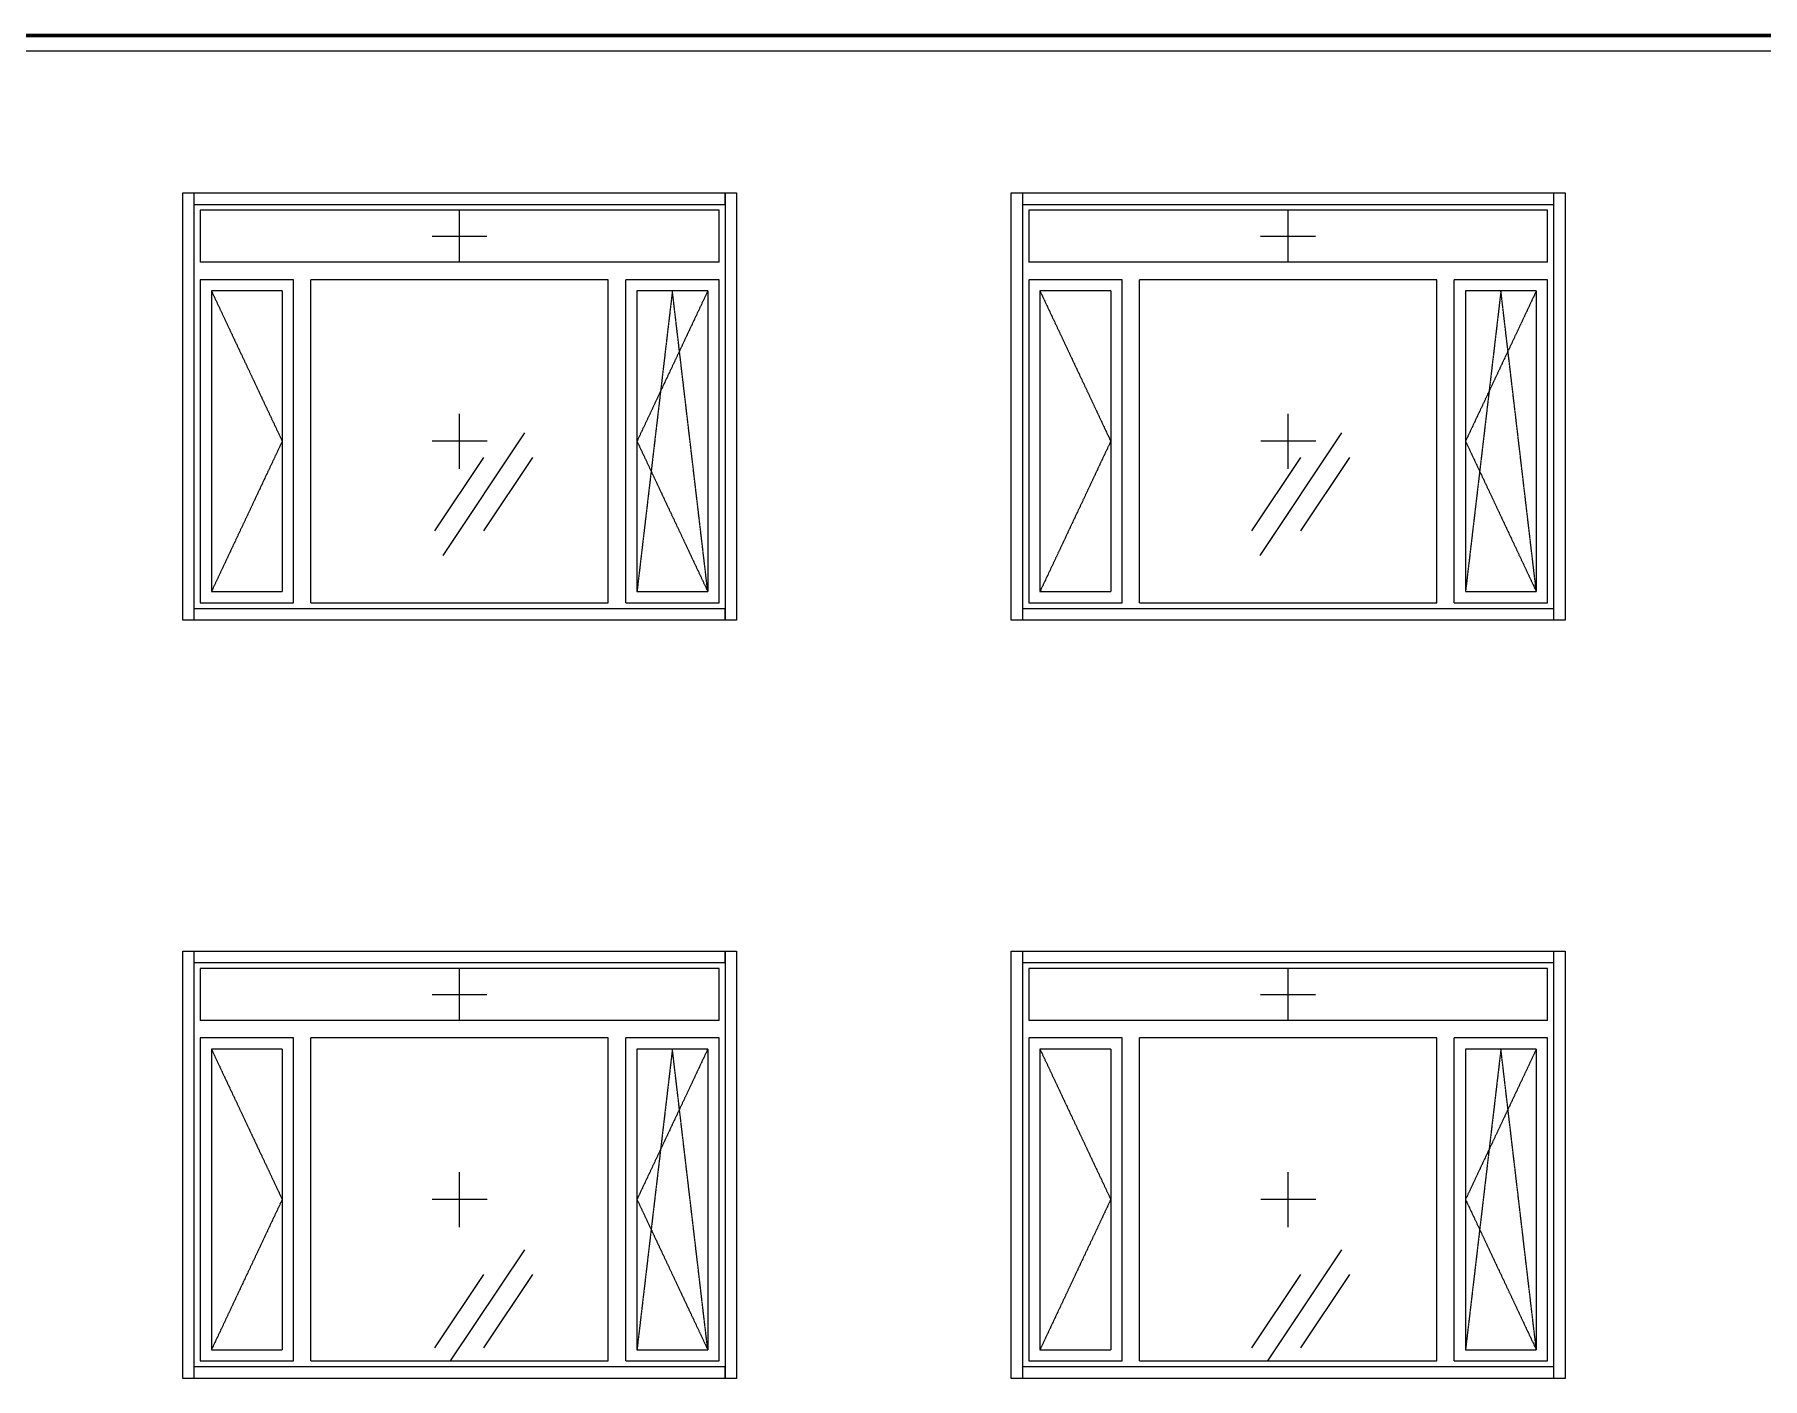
# Model space of a CAD drawing. Header units: millimetres. Extents: x -515342 to 330399, y -224905 to 507333.
# Drawn here: x 121619 to 129139, y 9578 to 15427 of the extents above; entities that cross this region are included whole.
import ezdxf

# ---------------------------------------------------------------- set-up
doc = ezdxf.new("R2010")
doc.units = ezdxf.units.MM
doc.linetypes.add('ASVP_Штриховая_ш2 п1', pattern=[3, 2, -1])
doc.layers.get('0').update_dxf_attribs({"lineweight": 0})
for name, color, linetype, lineweight in [('Витраж', 7, 'Continuous', 0), ('Обобщенные модели', 7, 'Continuous', 0), ('Окна', 7, 'Continuous', 0), ('Окна открывание', 7, 'Continuous', 0)]:
    doc.layers.add(name, color=color, linetype=linetype, lineweight=lineweight)
pattern_1 = [(236.31, (1066.07, 1244.6), (-1777.9963, -3556.002), [641.067, -5769.603]), (236.31, (1101.63, 1137.9), (-1777.9963, -3556.002), [384.64, -6026.03]), (236.31, (888.27, 1137.9), (-1777.9963, -3556.002), [384.64, -6026.03])]

# ---------------------------------------------------------------- blocks, each defined once
blk = doc.blocks.new('Окно_ПВХ_3Створки_1Фрамуга-верх - АР_Окно_ОП_1820_h_х2370_3ст2фр-в-V59-О_АР_Эскиз_Фасад 12-1 копия 1')
at = {"layer": 'Окна открывание'}
h = blk.add_hatch(dxfattribs=at)
h.set_pattern_fill('FP_1', color=256, style=0, pattern_type=2)
h.set_pattern_definition(pattern_1)
h.paths.add_polyline_path([(-55044.8, 7586), (-55042.2, 7586), (-55042.2, 8992), (-56336.2, 8992), (-56336.2, 7586), (-55494.6, 7586)])
at = {"layer": 'Окна'}
for p, q in [((-54560.2, 9294), (-56818.2, 9294)), ((-56818.2, 9294), (-56818.2, 9068)), ((-54560.2, 9068), (-54560.2, 9294)), ((-54560.2, 9068), (-56818.2, 9068)), ((-56412.2, 8992), (-56818.2, 8992)), ((-56818.2, 8992), (-56818.2, 7586)), ((-56412.2, 7586), (-56412.2, 8992)), ((-55042.2, 8992), (-56336.2, 8992)), ((-56336.2, 7586), (-56336.2, 8992)), ((-55042.2, 7586), (-55042.2, 8992)), ((-54560.2, 8992), (-54966.2, 8992)), ((-54966.2, 7586), (-54966.2, 8992)), ((-54560.2, 7586), (-54560.2, 8992)), ((-56769.2, 8943), (-56769.2, 7635)), ((-56461.2, 8943), (-56769.2, 8943)), ((-56461.2, 8943), (-56461.2, 7635)), ((-54917.2, 8943), (-54917.2, 7635)), ((-54609.2, 8943), (-54917.2, 8943)), ((-54609.2, 8943), (-54609.2, 7635)), ((-56769.2, 7635), (-56461.2, 7635)), ((-54917.2, 7635), (-54609.2, 7635)), ((-56818.2, 7586), (-56412.2, 7586)), ((-56336.2, 7586), (-55042.2, 7586)), ((-54966.2, 7586), (-54560.2, 7586))]:
    blk.add_line(p, q, dxfattribs=at)
at = {"layer": 'Окна открывание', "linetype": 'ASVP_Штриховая_ш2 п1'}
for p, q in [((-55689.2, 9068), (-55689.2, 9294)), ((-55809.2, 9181), (-55569.2, 9181)), ((-56769.2, 8943), (-56461.2, 8289)), ((-54763.2, 8943), (-54917.2, 7635)), ((-54609.2, 8943), (-54917.2, 8289)), ((-54609.2, 7635), (-54763.2, 8943)), ((-55689.2, 8169), (-55689.2, 8409)), ((-56461.2, 8289), (-56769.2, 7635)), ((-55569.2, 8289), (-55809.2, 8289)), ((-54917.2, 8289), (-54609.2, 7635))]:
    blk.add_line(p, q, dxfattribs=at)
blk = doc.blocks.new('Окно_ПВХ_3Створки_1Фрамуга-верх - АР_Окно_ОП_1820_h_х2370_3ст2фр-в-V60-О_АР_Эскиз_Фасад 12-1 копия 1')
at = {"layer": 'Окна открывание'}
h = blk.add_hatch(dxfattribs=at)
h.set_pattern_fill('FP_1', color=256, style=0, pattern_type=2)
h.set_pattern_definition(pattern_1)
h.paths.add_polyline_path([(-58648.1, 7586), (-58648.1, 8992), (-59942.1, 8992), (-59942.1, 7586), (-58867.8, 7586)])
at = {"layer": 'Окна'}
for p, q in [((-58166.1, 9294), (-60424.1, 9294)), ((-60424.1, 9294), (-60424.1, 9068)), ((-58166.1, 9068), (-58166.1, 9294)), ((-58166.1, 9068), (-60424.1, 9068)), ((-60018.1, 8992), (-60424.1, 8992)), ((-60424.1, 8992), (-60424.1, 7586)), ((-60018.1, 7586), (-60018.1, 8992)), ((-58648.1, 8992), (-59942.1, 8992)), ((-59942.1, 7586), (-59942.1, 8992)), ((-58648.1, 7586), (-58648.1, 8992)), ((-58166.1, 8992), (-58572.1, 8992)), ((-58572.1, 7586), (-58572.1, 8992)), ((-58166.1, 7586), (-58166.1, 8992)), ((-60375.1, 8943), (-60375.1, 7635)), ((-60067.1, 8943), (-60375.1, 8943)), ((-60067.1, 8943), (-60067.1, 7635)), ((-58523.1, 8943), (-58523.1, 7635)), ((-58215.1, 8943), (-58523.1, 8943)), ((-58215.1, 8943), (-58215.1, 7635)), ((-60375.1, 7635), (-60067.1, 7635)), ((-58523.1, 7635), (-58215.1, 7635)), ((-60424.1, 7586), (-60018.1, 7586)), ((-59942.1, 7586), (-58648.1, 7586)), ((-58572.1, 7586), (-58166.1, 7586))]:
    blk.add_line(p, q, dxfattribs=at)
at = {"layer": 'Окна открывание', "linetype": 'ASVP_Штриховая_ш2 п1'}
for p, q in [((-59295.1, 9068), (-59295.1, 9294)), ((-59415.1, 9181), (-59175.1, 9181)), ((-60375.1, 8943), (-60067.1, 8289)), ((-58369.1, 8943), (-58523.1, 7635)), ((-58215.1, 8943), (-58523.1, 8289)), ((-58215.1, 7635), (-58369.1, 8943)), ((-59295.1, 8169), (-59295.1, 8409)), ((-60067.1, 8289), (-60375.1, 7635)), ((-59175.1, 8289), (-59415.1, 8289)), ((-58523.1, 8289), (-58215.1, 7635))]:
    blk.add_line(p, q, dxfattribs=at)
blk = doc.blocks.new('Окно_ПВХ_3Створки_1Фрамуга-верх - АР_Окно_ОП_1820_h_х2370_3ст2фр-в-V82-О_АР_Эскиз_Фасад 12-1 копия 1')
at = {"layer": 'Окна открывание'}
h = blk.add_hatch(dxfattribs=at)
h.set_pattern_fill('FP_1', color=256, style=0, pattern_type=2)
h.set_pattern_definition(pattern_1)
h.paths.add_polyline_path([(-55044.8, 10886), (-55042.2, 10886), (-55042.2, 12292), (-56336.2, 12292), (-56336.2, 10886), (-55494.6, 10886)])
at = {"layer": 'Окна'}
for p, q in [((-54560.2, 12594), (-56818.2, 12594)), ((-56818.2, 12594), (-56818.2, 12368)), ((-54560.2, 12368), (-54560.2, 12594)), ((-54560.2, 12368), (-56818.2, 12368)), ((-56412.2, 12292), (-56818.2, 12292)), ((-56818.2, 12292), (-56818.2, 10886)), ((-56412.2, 10886), (-56412.2, 12292)), ((-55042.2, 12292), (-56336.2, 12292)), ((-56336.2, 10886), (-56336.2, 12292)), ((-55042.2, 10886), (-55042.2, 12292)), ((-54560.2, 12292), (-54966.2, 12292)), ((-54966.2, 10886), (-54966.2, 12292)), ((-54560.2, 10886), (-54560.2, 12292)), ((-56769.2, 12243), (-56769.2, 10935)), ((-56461.2, 12243), (-56769.2, 12243)), ((-56461.2, 12243), (-56461.2, 10935)), ((-54917.2, 12243), (-54917.2, 10935)), ((-54609.2, 12243), (-54917.2, 12243)), ((-54609.2, 12243), (-54609.2, 10935)), ((-56769.2, 10935), (-56461.2, 10935)), ((-54917.2, 10935), (-54609.2, 10935)), ((-56818.2, 10886), (-56412.2, 10886)), ((-56336.2, 10886), (-55042.2, 10886)), ((-54966.2, 10886), (-54560.2, 10886))]:
    blk.add_line(p, q, dxfattribs=at)
at = {"layer": 'Окна открывание', "linetype": 'ASVP_Штриховая_ш2 п1'}
for p, q in [((-55689.2, 12368), (-55689.2, 12594)), ((-55809.2, 12481), (-55569.2, 12481)), ((-56769.2, 12243), (-56461.2, 11589)), ((-54763.2, 12243), (-54917.2, 10935)), ((-54609.2, 12243), (-54917.2, 11589)), ((-54609.2, 10935), (-54763.2, 12243)), ((-55689.2, 11469), (-55689.2, 11709)), ((-56461.2, 11589), (-56769.2, 10935)), ((-55569.2, 11589), (-55809.2, 11589)), ((-54917.2, 11589), (-54609.2, 10935))]:
    blk.add_line(p, q, dxfattribs=at)
blk = doc.blocks.new('Окно_ПВХ_3Створки_1Фрамуга-верх - АР_Окно_ОП_1820_h_х2370_3ст2фр-в-V83-О_АР_Эскиз_Фасад 12-1 копия 1')
at = {"layer": 'Окна открывание'}
h = blk.add_hatch(dxfattribs=at)
h.set_pattern_fill('FP_1', color=256, style=0, pattern_type=2)
h.set_pattern_definition(pattern_1)
h.paths.add_polyline_path([(-58648.1, 10886), (-58648.1, 12292), (-59942.1, 12292), (-59942.1, 10886), (-58867.8, 10886)])
at = {"layer": 'Окна'}
for p, q in [((-58166.1, 12594), (-60424.1, 12594)), ((-60424.1, 12594), (-60424.1, 12368)), ((-58166.1, 12368), (-58166.1, 12594)), ((-58166.1, 12368), (-60424.1, 12368)), ((-60018.1, 12292), (-60424.1, 12292)), ((-60424.1, 12292), (-60424.1, 10886)), ((-60018.1, 10886), (-60018.1, 12292)), ((-58648.1, 12292), (-59942.1, 12292)), ((-59942.1, 10886), (-59942.1, 12292)), ((-58648.1, 10886), (-58648.1, 12292)), ((-58166.1, 12292), (-58572.1, 12292)), ((-58572.1, 10886), (-58572.1, 12292)), ((-58166.1, 10886), (-58166.1, 12292)), ((-60375.1, 12243), (-60375.1, 10935)), ((-60067.1, 12243), (-60375.1, 12243)), ((-60067.1, 12243), (-60067.1, 10935)), ((-58523.1, 12243), (-58523.1, 10935)), ((-58215.1, 12243), (-58523.1, 12243)), ((-58215.1, 12243), (-58215.1, 10935)), ((-60375.1, 10935), (-60067.1, 10935)), ((-58523.1, 10935), (-58215.1, 10935)), ((-60424.1, 10886), (-60018.1, 10886)), ((-59942.1, 10886), (-58648.1, 10886)), ((-58572.1, 10886), (-58166.1, 10886))]:
    blk.add_line(p, q, dxfattribs=at)
at = {"layer": 'Окна открывание', "linetype": 'ASVP_Штриховая_ш2 п1'}
for p, q in [((-59295.1, 12368), (-59295.1, 12594)), ((-59415.1, 12481), (-59175.1, 12481)), ((-60375.1, 12243), (-60067.1, 11589)), ((-58369.1, 12243), (-58523.1, 10935)), ((-58215.1, 12243), (-58523.1, 11589)), ((-58215.1, 10935), (-58369.1, 12243)), ((-59295.1, 11469), (-59295.1, 11709)), ((-60067.1, 11589), (-60375.1, 10935)), ((-59175.1, 11589), (-59415.1, 11589)), ((-58523.1, 11589), (-58215.1, 10935))]:
    blk.add_line(p, q, dxfattribs=at)
blk = doc.blocks.new('Прямоугольный импост - АР_Откос_Металлический_50х330 Белый Правый-9899494-О_АР_Эскиз_Фасад 12-1 копия 1')
at = {"layer": 'Витраж'}
for p, q in [((-47193.8, 2570), (-47193.8, 2620)), ((-47193.8, 2620), (-44883.8, 2620)), ((-47193.8, 2570), (-44883.8, 2570)), ((-44883.8, 2620), (-44883.8, 2570))]:
    blk.add_line(p, q, dxfattribs=at)
blk = doc.blocks.new('Прямоугольный импост - АР_Откос_Металлический_50х330 Белый Левый-9898762-О_АР_Эскиз_Фасад 12-1 копия 1')
at = {"layer": 'Витраж'}
for p, q in [((-47193.8, 760), (-47193.8, 810)), ((-44883.8, 810), (-47193.8, 810)), ((-44883.8, 760), (-47193.8, 760)), ((-44883.8, 810), (-44883.8, 760))]:
    blk.add_line(p, q, dxfattribs=at)
blk = doc.blocks.new('Прямоугольный импост - АР_Откос_Металлический_50х330 Белый Правый-9899492-О_АР_Эскиз_Фасад 12-1 копия 1')
at = {"layer": 'Витраж'}
for p, q in [((-8064.1, 2620), (-8014.1, 2620)), ((-8064.1, 2620), (-8064.1, 760)), ((-8014.1, 2620), (-8014.1, 760)), ((-8014.1, 760), (-8064.1, 760))]:
    blk.add_line(p, q, dxfattribs=at)
blk = doc.blocks.new('Прямоугольный импост - АР_Откос_Металлический_50х330 Белый Левый-V99-О_АР_Эскиз_Фасад 12-1 копия 1')
at = {"layer": 'Витраж'}
for p, q in [((-10024.1, 2620), (-9974.1, 2620)), ((-10024.1, 760), (-10024.1, 2620)), ((-9974.1, 760), (-9974.1, 2620)), ((-9974.1, 760), (-10024.1, 760))]:
    blk.add_line(p, q, dxfattribs=at)
blk = doc.blocks.new('ASVP_ОМ_Водосточный желоб - Желоб 125-9912294-О_АР_Эскиз_Фасад 12-1 копия 1')
at = {"layer": 'Обобщенные модели'}
for p, q in [((-195, 13350), (-101326.1, 13350)), ((-61566.4, 13287.5), (-40064.3, 13287.5))]:
    blk.add_line(p, q, dxfattribs=at)
blk = doc.blocks.new('FP_210-О_АР_Эскиз_Фасад 12-1 копия 1')
at = {"layer": 'Обобщенные модели'}
for p, q in [((-195, 13358.6), (-101326.1, 13358.6)), ((-101326.1, 13354.7), (-195, 13354.7)), ((-61100.7, 13353.1), (-61100.7, 13359)), ((-61000.7, 13353.1), (-61000.7, 13359)), ((-60900.7, 13353.1), (-60900.7, 13359)), ((-60800.7, 13353.1), (-60800.7, 13359)), ((-60700.7, 13353.1), (-60700.7, 13359)), ((-60600.7, 13353.1), (-60600.7, 13359)), ((-60500.7, 13353.1), (-60500.7, 13359)), ((-60400.7, 13353.1), (-60400.7, 13359)), ((-60300.7, 13353.1), (-60300.7, 13359)), ((-60200.7, 13353.1), (-60200.7, 13359)), ((-60100.7, 13353.1), (-60100.7, 13359)), ((-60000.7, 13353.1), (-60000.7, 13359)), ((-59900.7, 13353.1), (-59900.7, 13359)), ((-59800.7, 13353.1), (-59800.7, 13359)), ((-59700.7, 13353.1), (-59700.7, 13359)), ((-59600.7, 13353.1), (-59600.7, 13359)), ((-59500.7, 13353.1), (-59500.7, 13359)), ((-59400.7, 13353.1), (-59400.7, 13359)), ((-59300.7, 13353.1), (-59300.7, 13359)), ((-59200.7, 13353.1), (-59200.7, 13359)), ((-59100.7, 13353.1), (-59100.7, 13359)), ((-59000.7, 13353.1), (-59000.7, 13359)), ((-58900.7, 13353.1), (-58900.7, 13359)), ((-58800.7, 13353.1), (-58800.7, 13359)), ((-58700.7, 13353.1), (-58700.7, 13359)), ((-58600.7, 13353.1), (-58600.7, 13359)), ((-58500.7, 13353.1), (-58500.7, 13359)), ((-58400.7, 13353.1), (-58400.7, 13359)), ((-58300.7, 13353.1), (-58300.7, 13359)), ((-58200.7, 13353.1), (-58200.7, 13359)), ((-58100.7, 13353.1), (-58100.7, 13359)), ((-58000.7, 13353.1), (-58000.7, 13359)), ((-57900.7, 13353.1), (-57900.7, 13359)), ((-57800.7, 13353.1), (-57800.7, 13359)), ((-57700.7, 13353.1), (-57700.7, 13359)), ((-57600.7, 13353.1), (-57600.7, 13359)), ((-57500.7, 13353.1), (-57500.7, 13359)), ((-57400.7, 13353.1), (-57400.7, 13359)), ((-57300.7, 13353.1), (-57300.7, 13359)), ((-57200.7, 13353.1), (-57200.7, 13359)), ((-57100.7, 13353.1), (-57100.7, 13359)), ((-57000.7, 13353.1), (-57000.7, 13359)), ((-56900.7, 13353.1), (-56900.7, 13359)), ((-56800.7, 13353.1), (-56800.7, 13359)), ((-56700.7, 13353.1), (-56700.7, 13359)), ((-56600.7, 13353.1), (-56600.7, 13359)), ((-56500.7, 13353.1), (-56500.7, 13359)), ((-56400.7, 13353.1), (-56400.7, 13359)), ((-56300.7, 13353.1), (-56300.7, 13359)), ((-56200.7, 13353.1), (-56200.7, 13359)), ((-56100.7, 13353.1), (-56100.7, 13359)), ((-56000.7, 13353.1), (-56000.7, 13359)), ((-55900.7, 13353.1), (-55900.7, 13359)), ((-55800.7, 13353.1), (-55800.7, 13359)), ((-55700.7, 13353.1), (-55700.7, 13359)), ((-55600.7, 13353.1), (-55600.7, 13359)), ((-55500.7, 13353.1), (-55500.7, 13359)), ((-55400.7, 13353.1), (-55400.7, 13359)), ((-55300.7, 13353.1), (-55300.7, 13359)), ((-55200.7, 13353.1), (-55200.7, 13359)), ((-55100.7, 13353.1), (-55100.7, 13359)), ((-55000.7, 13353.1), (-55000.7, 13359)), ((-54900.7, 13353.1), (-54900.7, 13359)), ((-54800.7, 13353.1), (-54800.7, 13359)), ((-54700.7, 13353.1), (-54700.7, 13359)), ((-54600.7, 13353.1), (-54600.7, 13359)), ((-54500.7, 13353.1), (-54500.7, 13359)), ((-54400.7, 13353.1), (-54400.7, 13359)), ((-54300.7, 13353.1), (-54300.7, 13359)), ((-54200.7, 13353.1), (-54200.7, 13359)), ((-54100.7, 13353.1), (-54100.7, 13359)), ((-54000.7, 13353.1), (-54000.7, 13359)), ((-53900.7, 13353.1), (-53900.7, 13359)), ((-53800.7, 13353.1), (-53800.7, 13359)), ((-53700.7, 13353.1), (-53700.7, 13359))]:
    blk.add_line(p, q, dxfattribs=at)
blk = doc.blocks.new('Влж_Решетка для желоба - Решетка 125-9890054-О_АР_Эскиз_Фасад 12-1 копия 1')
at = {"layer": 'Обобщенные модели'}
h = blk.add_hatch(dxfattribs=at)
h.set_pattern_fill('FP_7', color=256, style=0, pattern_type=2)
h.set_pattern_definition([(0, (-0.73, 0), (0, 100), []), (90, (-0.73, 0), (-100, 6e-15), [])])
h.paths.add_polyline_path([(-195, 13350), (-195, 13352), (-101326.1, 13352), (-101326.1, 13350), (-286, 13350)])
for p, q in [((-195, 13352), (-101326.1, 13352)), ((-101326.1, 13350), (-195, 13350))]:
    blk.add_line(p, q, dxfattribs=at)
blk.add_blockref('FP_210-О_АР_Эскиз_Фасад 12-1 копия 1', (0, 0), dxfattribs=at)
blk = doc.blocks.new('СД_Люблино_Фасады_rvt-1-О_АР_Эскиз_Фасад 12-1 копия 1')
at = {"layer": 'Витраж', "lineweight": 9}
for name, p in [('Прямоугольный импост - АР_Откос_Металлический_50х330 Белый Левый-V99-О_АР_Эскиз_Фасад 12-1 копия 1', (-50475.9, 10050)), ('Прямоугольный импост - АР_Откос_Металлический_50х330 Белый Правый-9899494-О_АР_Эскиз_Фасад 12-1 копия 1', (-13256.3, 10050)), ('Прямоугольный импост - АР_Откос_Металлический_50х330 Белый Правый-9899492-О_АР_Эскиз_Фасад 12-1 копия 1', (-50075.9, 10050)), ('Прямоугольный импост - АР_Откос_Металлический_50х330 Белый Левый-V99-О_АР_Эскиз_Фасад 12-1 копия 1', (-46870.1, 10050)), ('Прямоугольный импост - АР_Откос_Металлический_50х330 Белый Правый-9899494-О_АР_Эскиз_Фасад 12-1 копия 1', (-9650.5, 10050)), ('Прямоугольный импост - АР_Откос_Металлический_50х330 Белый Правый-9899492-О_АР_Эскиз_Фасад 12-1 копия 1', (-46470.1, 10050)), ('Прямоугольный импост - АР_Откос_Металлический_50х330 Белый Левый-9898762-О_АР_Эскиз_Фасад 12-1 копия 1', (-13256.3, 10050)), ('Прямоугольный импост - АР_Откос_Металлический_50х330 Белый Левый-9898762-О_АР_Эскиз_Фасад 12-1 копия 1', (-9650.5, 10050)), ('Прямоугольный импост - АР_Откос_Металлический_50х330 Белый Левый-V99-О_АР_Эскиз_Фасад 12-1 копия 1', (-50475.9, 6750)), ('Прямоугольный импост - АР_Откос_Металлический_50х330 Белый Правый-9899494-О_АР_Эскиз_Фасад 12-1 копия 1', (-13256.3, 6750)), ('Прямоугольный импост - АР_Откос_Металлический_50х330 Белый Правый-9899492-О_АР_Эскиз_Фасад 12-1 копия 1', (-50075.9, 6750)), ('Прямоугольный импост - АР_Откос_Металлический_50х330 Белый Левый-V99-О_АР_Эскиз_Фасад 12-1 копия 1', (-46870.1, 6750)), ('Прямоугольный импост - АР_Откос_Металлический_50х330 Белый Правый-9899494-О_АР_Эскиз_Фасад 12-1 копия 1', (-9650.5, 6750)), ('Прямоугольный импост - АР_Откос_Металлический_50х330 Белый Правый-9899492-О_АР_Эскиз_Фасад 12-1 копия 1', (-46470.1, 6750)), ('Прямоугольный импост - АР_Откос_Металлический_50х330 Белый Левый-9898762-О_АР_Эскиз_Фасад 12-1 копия 1', (-13256.3, 6750)), ('Прямоугольный импост - АР_Откос_Металлический_50х330 Белый Левый-9898762-О_АР_Эскиз_Фасад 12-1 копия 1', (-9650.5, 6750))]:
    blk.add_blockref(name, p, dxfattribs=at)
at = {"layer": 'Обобщенные модели', "lineweight": 9}
for name in ['Влж_Решетка для желоба - Решетка 125-9890054-О_АР_Эскиз_Фасад 12-1 копия 1', 'ASVP_ОМ_Водосточный желоб - Желоб 125-9912294-О_АР_Эскиз_Фасад 12-1 копия 1']:
    blk.add_blockref(name, (0, 0), dxfattribs=at)
at = {"layer": 'Окна', "lineweight": 9}
for name in ['Окно_ПВХ_3Створки_1Фрамуга-верх - АР_Окно_ОП_1820_h_х2370_3ст2фр-в-V83-О_АР_Эскиз_Фасад 12-1 копия 1', 'Окно_ПВХ_3Створки_1Фрамуга-верх - АР_Окно_ОП_1820_h_х2370_3ст2фр-в-V82-О_АР_Эскиз_Фасад 12-1 копия 1', 'Окно_ПВХ_3Створки_1Фрамуга-верх - АР_Окно_ОП_1820_h_х2370_3ст2фр-в-V60-О_АР_Эскиз_Фасад 12-1 копия 1', 'Окно_ПВХ_3Створки_1Фрамуга-верх - АР_Окно_ОП_1820_h_х2370_3ст2фр-в-V59-О_АР_Эскиз_Фасад 12-1 копия 1']:
    blk.add_blockref(name, (0, 0), dxfattribs=at)

msp = doc.modelspace()

# ---------------------------------------------------------------- block references
msp.add_blockref('СД_Люблино_Фасады_rvt-1-О_АР_Эскиз_Фасад 12-1 копия 1', (182763.6864, 2067.7355))

doc.saveas('drawing.dxf')
